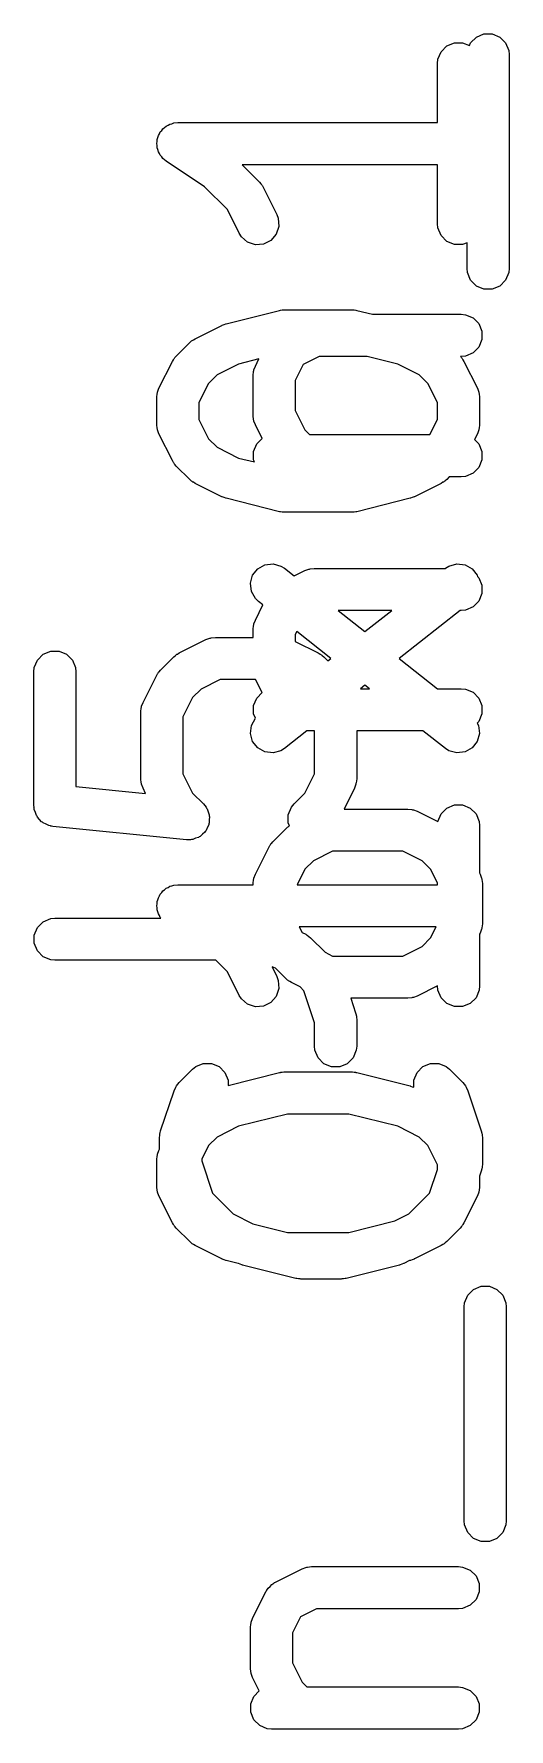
# Model space of a CAD drawing. Header units: millimetres. Extents: x 73 to 176, y -160 to -92.
# Drawn here: x 165.69 to 167.38, y -111.42 to -105.38 of the extents above; entities that cross this region are included whole.
import ezdxf

# ---------------------------------------------------------------- set-up
doc = ezdxf.new("R2010")
doc.units = ezdxf.units.MM
doc.layers.add('F.Fab', color=9, linetype='CONTINUOUS', true_color=0xafafaf)

msp = doc.modelspace()

# ---------------------------------------------------------------- linework, layer by layer
at = {"layer": 'F.Fab', "linetype": 'CONTINUOUS'}
for p, q in [((167.245475, -105.411189), (167.266167, -105.390497)), ((167.266167, -105.390497), (167.293203, -105.379298)), ((167.293203, -105.379298), (167.322467, -105.379298)), ((167.322467, -105.379298), (167.349503, -105.390497)), ((167.349503, -105.390497), (167.370195, -105.411189)), ((167.129038, -105.469653), (167.140237, -105.442617)), ((167.140237, -105.442617), (167.160929, -105.421925)), ((167.160929, -105.421925), (167.187965, -105.410726)), ((167.187965, -105.410726), (167.217229, -105.410726)), ((167.217229, -105.410726), (167.241501, -105.42078)), ((167.241501, -105.42078), (167.245475, -105.411189)), ((167.370195, -105.411189), (167.381394, -105.438225)), ((167.381394, -105.438225), (167.382835, -105.452857)), ((167.382835, -105.452857), (167.382835, -106.214762)), ((167.127597, -105.484285), (167.129038, -105.469653)), ((167.127597, -105.694999), (167.127597, -105.484285)), ((166.155678, -105.712889), (166.160929, -105.707639)), ((166.160929, -105.707639), (166.167718, -105.704826)), ((166.167718, -105.704826), (166.173824, -105.700738)), ((166.173824, -105.700738), (166.181104, -105.699281)), ((166.181104, -105.699281), (166.187965, -105.69644)), ((166.187965, -105.69644), (166.202441, -105.695014)), ((166.202441, -105.695014), (166.202518, -105.694999)), ((166.202518, -105.694999), (166.202544, -105.695004)), ((166.202544, -105.695004), (166.202597, -105.694999)), ((166.202597, -105.694999), (167.127597, -105.694999)), ((166.127597, -105.770078), (166.129038, -105.762793)), ((166.129038, -105.777282), (166.127597, -105.770078)), ((166.129038, -105.755367), (166.13185, -105.748578)), ((166.129038, -105.762793), (166.129038, -105.755367)), ((166.13185, -105.748578), (166.133276, -105.74137)), ((166.133276, -105.74137), (166.137395, -105.735191)), ((166.137395, -105.735191), (166.140237, -105.728331)), ((166.140237, -105.728331), (166.145432, -105.723135)), ((166.145432, -105.723135), (166.149509, -105.717021)), ((166.149509, -105.717021), (166.155678, -105.712889)), ((166.129038, -105.784631), (166.129038, -105.777282)), ((166.131879, -105.791491), (166.129038, -105.784631)), ((166.133336, -105.798772), (166.131879, -105.791491)), ((166.137424, -105.804877), (166.133336, -105.798772)), ((166.140237, -105.811667), (166.137424, -105.804877)), ((166.145487, -105.816917), (166.140237, -105.811667)), ((166.149619, -105.823087), (166.145487, -105.816917)), ((166.160877, -105.832307), (166.149619, -105.823087)), ((166.160929, -105.832359), (166.160877, -105.832307)), ((166.160951, -105.832368), (166.160929, -105.832359)), ((166.160994, -105.832403), (166.160951, -105.832368)), ((166.297672, -105.923521), (166.160994, -105.832403)), ((167.127597, -105.844999), (166.431282, -105.844999)), ((166.431282, -105.844999), (166.493725, -105.907442)), ((167.127597, -106.055713), (167.127597, -105.844999)), ((166.379053, -106.004902), (166.297672, -105.923521)), ((166.493725, -105.907442), (166.498445, -105.913192)), ((166.498445, -105.913192), (166.499942, -105.914491)), ((166.499942, -105.914491), (166.501361, -105.916745)), ((166.501361, -105.916745), (166.503053, -105.918807)), ((166.503053, -105.918807), (166.503811, -105.920639)), ((166.503811, -105.920639), (166.507774, -105.926934)), ((166.507774, -105.926934), (166.555393, -106.022172)), ((166.421229, -106.089254), (166.379053, -106.004902)), ((166.562722, -106.065093), (166.553468, -106.092855)), ((166.555393, -106.022172), (166.560648, -106.035903)), ((166.560648, -106.035903), (166.562722, -106.065093)), ((167.129038, -106.070345), (167.127597, -106.055713)), ((167.140237, -106.097381), (167.129038, -106.070345)), ((166.429061, -106.101697), (166.421229, -106.089254)), ((166.451169, -106.12087), (166.429061, -106.101697)), ((166.47893, -106.130124), (166.451169, -106.12087)), ((166.50812, -106.12805), (166.47893, -106.130124)), ((166.534295, -106.114962), (166.50812, -106.12805)), ((166.553468, -106.092855), (166.534295, -106.114962)), ((167.160929, -106.118073), (167.140237, -106.097381)), ((167.187965, -106.129272), (167.160929, -106.118073)), ((167.217229, -106.129272), (167.187965, -106.129272)), ((167.232835, -106.122807), (167.217229, -106.129272)), ((167.232835, -106.214762), (167.232835, -106.122807)), ((167.234276, -106.229394), (167.232835, -106.214762)), ((167.245475, -106.25643), (167.234276, -106.229394)), ((167.381394, -106.229394), (167.370195, -106.25643)), ((167.382835, -106.214762), (167.381394, -106.229394)), ((167.266167, -106.277122), (167.245475, -106.25643)), ((167.293203, -106.288321), (167.266167, -106.277122)), ((167.322467, -106.288321), (167.293203, -106.288321)), ((167.349503, -106.277122), (167.322467, -106.288321)), ((167.370195, -106.25643), (167.349503, -106.277122)), ((166.374883, -106.411524), (166.565359, -106.363905)), ((166.565359, -106.363905), (166.567895, -106.363529)), ((166.567895, -106.363529), (166.568917, -106.363107)), ((166.568917, -106.363107), (166.574429, -106.362564)), ((166.574429, -106.362564), (166.579903, -106.361755)), ((166.579903, -106.361755), (166.580995, -106.361917)), ((166.580995, -106.361917), (166.583549, -106.361666)), ((166.583549, -106.361666), (166.821644, -106.361666)), ((166.821644, -106.361666), (166.824197, -106.361917)), ((166.824197, -106.361917), (166.82529, -106.361755)), ((166.82529, -106.361755), (166.830763, -106.362564)), ((166.830763, -106.362564), (166.836276, -106.363107)), ((166.836276, -106.363107), (166.837297, -106.363529)), ((166.837297, -106.363529), (166.839834, -106.363905)), ((166.839834, -106.363905), (166.895642, -106.377857)), ((166.264294, -106.464822), (166.359532, -106.417203)), ((166.359532, -106.417203), (166.360601, -106.416793)), ((166.360601, -106.416793), (166.361037, -106.416471)), ((166.361037, -106.416471), (166.367173, -106.414278)), ((166.367173, -106.414278), (166.373263, -106.411948)), ((166.373263, -106.411948), (166.373803, -106.411909)), ((166.373803, -106.411909), (166.374883, -106.411524)), ((166.895642, -106.377857), (167.212597, -106.377857)), ((167.212597, -106.377857), (167.227229, -106.379298)), ((167.227229, -106.379298), (167.254265, -106.390497)), ((167.254265, -106.390497), (167.274957, -106.411189)), ((167.274957, -106.411189), (167.286156, -106.438225)), ((166.197183, -106.52649), (166.244802, -106.478871)), ((166.244802, -106.478871), (166.250551, -106.474152)), ((166.250551, -106.474152), (166.251851, -106.472654)), ((166.251851, -106.472654), (166.25411, -106.471232)), ((166.25411, -106.471232), (166.256167, -106.469544)), ((166.256167, -106.469544), (166.257994, -106.468786)), ((166.257994, -106.468786), (166.264294, -106.464822)), ((167.274957, -106.494525), (167.254265, -106.515217)), ((167.286156, -106.467489), (167.274957, -106.494525)), ((167.286156, -106.438225), (167.286156, -106.467489)), ((166.135515, -106.64122), (166.183134, -106.545982)), ((166.183134, -106.545982), (166.187098, -106.539682)), ((166.187098, -106.539682), (166.187856, -106.537855)), ((166.187856, -106.537855), (166.189544, -106.535798)), ((166.189544, -106.535798), (166.190966, -106.533539)), ((166.190966, -106.533539), (166.192464, -106.532239)), ((166.192464, -106.532239), (166.197183, -106.52649)), ((166.419249, -106.555049), (166.342262, -106.593543)), ((166.491432, -106.537003), (166.419249, -106.555049)), ((166.478848, -106.562173), (166.491432, -106.537003)), ((166.706492, -106.527857), (166.64945, -106.556377)), ((166.877175, -106.527857), (166.706492, -106.527857)), ((166.985944, -106.555049), (166.877175, -106.527857)), ((167.062931, -106.593543), (166.985944, -106.555049)), ((167.212597, -106.527857), (167.209133, -106.527857)), ((167.209133, -106.527857), (167.212728, -106.532238)), ((167.227229, -106.526416), (167.212597, -106.527857)), ((167.212728, -106.532238), (167.214228, -106.533539)), ((167.214228, -106.533539), (167.21565, -106.535798)), ((167.21565, -106.535798), (167.217338, -106.537855)), ((167.217338, -106.537855), (167.218095, -106.539682)), ((167.218095, -106.539682), (167.22206, -106.545982)), ((167.22206, -106.545982), (167.269679, -106.64122)), ((167.254265, -106.515217), (167.227229, -106.526416)), ((166.342262, -106.593543), (166.311855, -106.62395)), ((166.47093, -106.595714), (166.472371, -106.581082)), ((166.47093, -106.738571), (166.47093, -106.595714)), ((166.472371, -106.581082), (166.473402, -106.578592)), ((166.473402, -106.578592), (166.473593, -106.575905)), ((166.473593, -106.575905), (166.478848, -106.562173)), ((166.64945, -106.556377), (166.62093, -106.613419)), ((166.62093, -106.613419), (166.62093, -106.720866)), ((167.093339, -106.62395), (167.062931, -106.593543)), ((166.127597, -106.674761), (166.129038, -106.660129)), ((166.127597, -106.769999), (166.127597, -106.674761)), ((166.129038, -106.660129), (166.130069, -106.657639)), ((166.130069, -106.657639), (166.13026, -106.654952)), ((166.13026, -106.654952), (166.135515, -106.64122)), ((166.311855, -106.62395), (166.277597, -106.692466)), ((167.127597, -106.692466), (167.093339, -106.62395)), ((167.269679, -106.64122), (167.274934, -106.654951)), ((167.274934, -106.654951), (167.275125, -106.65764)), ((167.275125, -106.65764), (167.276156, -106.660129)), ((167.276156, -106.660129), (167.277597, -106.674761)), ((167.277597, -106.674761), (167.277597, -106.769999)), ((166.277597, -106.692466), (166.277597, -106.752294)), ((166.62093, -106.720866), (166.655188, -106.789382)), ((167.127597, -106.752294), (167.127597, -106.692466)), ((166.129038, -106.784631), (166.127597, -106.769999)), ((166.130069, -106.78712), (166.129038, -106.784631)), ((166.13026, -106.789808), (166.130069, -106.78712)), ((166.135515, -106.80354), (166.13026, -106.789808)), ((166.277597, -106.752294), (166.311855, -106.82081)), ((166.472371, -106.753203), (166.47093, -106.738571)), ((166.473402, -106.755692), (166.472371, -106.753203)), ((166.473593, -106.75838), (166.473402, -106.755692)), ((166.478848, -106.772112), (166.473593, -106.75838)), ((166.502971, -106.820358), (166.478848, -106.772112)), ((166.655188, -106.789382), (166.672234, -106.806428)), ((167.10053, -106.806428), (167.127597, -106.752294)), ((167.274934, -106.789809), (167.269679, -106.80354)), ((167.275125, -106.787119), (167.274934, -106.789809)), ((167.276156, -106.784631), (167.275125, -106.787119)), ((167.277597, -106.769999), (167.276156, -106.784631)), ((166.183134, -106.898778), (166.135515, -106.80354)), ((166.311855, -106.82081), (166.342262, -106.851217)), ((166.342262, -106.851217), (166.419249, -106.88971)), ((166.472371, -106.866796), (166.48357, -106.83976)), ((166.48357, -106.83976), (166.502971, -106.820358)), ((166.672234, -106.806428), (167.10053, -106.806428)), ((167.269679, -106.80354), (167.259365, -106.824168)), ((167.259365, -106.824168), (167.274957, -106.83976)), ((167.274957, -106.83976), (167.286156, -106.866796)), ((166.187098, -106.905077), (166.183134, -106.898778)), ((166.187856, -106.906905), (166.187098, -106.905077)), ((166.189544, -106.908961), (166.187856, -106.906905)), ((166.190966, -106.911221), (166.189544, -106.908961)), ((166.192464, -106.91252), (166.190966, -106.911221)), ((166.197183, -106.91827), (166.192464, -106.91252)), ((166.419249, -106.88971), (166.475573, -106.903791)), ((166.472371, -106.89606), (166.472371, -106.866796)), ((166.475573, -106.903791), (166.472371, -106.89606)), ((167.286156, -106.89606), (167.274957, -106.923096)), ((167.286156, -106.866796), (167.286156, -106.89606)), ((166.244802, -106.965889), (166.197183, -106.91827)), ((166.250551, -106.970607), (166.244802, -106.965889)), ((166.251851, -106.972106), (166.250551, -106.970607)), ((166.25411, -106.973527), (166.251851, -106.972106)), ((166.256167, -106.975216), (166.25411, -106.973527)), ((166.257994, -106.975973), (166.256167, -106.975216)), ((166.264294, -106.979938), (166.257994, -106.975973)), ((167.147195, -106.975974), (167.140899, -106.979938)), ((167.149025, -106.975217), (167.147195, -106.975974)), ((167.151083, -106.973527), (167.149025, -106.975217)), ((167.153342, -106.972106), (167.151083, -106.973527)), ((167.154641, -106.970607), (167.153342, -106.972106)), ((167.16039, -106.96589), (167.154641, -106.970607)), ((167.169852, -106.956428), (167.16039, -106.96589)), ((167.212597, -106.956428), (167.169852, -106.956428)), ((167.227229, -106.954987), (167.212597, -106.956428)), ((167.254265, -106.943788), (167.227229, -106.954987)), ((167.274957, -106.923096), (167.254265, -106.943788)), ((166.359532, -107.027557), (166.264294, -106.979938)), ((166.360601, -107.027966), (166.359532, -107.027557)), ((166.361037, -107.028289), (166.360601, -107.027966)), ((166.367173, -107.030481), (166.361037, -107.028289)), ((166.373263, -107.032812), (166.367173, -107.030481)), ((166.373803, -107.03285), (166.373263, -107.032812)), ((166.374883, -107.033236), (166.373803, -107.03285)), ((166.565359, -107.080855), (166.374883, -107.033236)), ((167.03031, -107.033236), (166.839834, -107.080855)), ((167.031389, -107.03285), (167.03031, -107.033236)), ((167.031929, -107.032812), (167.031389, -107.03285)), ((167.03801, -107.030484), (167.031929, -107.032812)), ((167.044156, -107.028289), (167.03801, -107.030484)), ((167.044591, -107.027966), (167.044156, -107.028289)), ((167.045661, -107.027557), (167.044591, -107.027966)), ((167.140899, -106.979938), (167.045661, -107.027557)), ((166.567895, -107.08123), (166.565359, -107.080855)), ((166.568917, -107.081653), (166.567895, -107.08123)), ((166.574429, -107.082195), (166.568917, -107.081653)), ((166.579903, -107.083005), (166.574429, -107.082195)), ((166.580995, -107.082842), (166.579903, -107.083005)), ((166.583549, -107.083094), (166.580995, -107.082842)), ((166.821644, -107.083094), (166.583549, -107.083094)), ((166.824197, -107.082842), (166.821644, -107.083094)), ((166.82529, -107.083005), (166.824197, -107.082842)), ((166.830763, -107.082195), (166.82529, -107.083005)), ((166.836276, -107.081653), (166.830763, -107.082195)), ((166.837297, -107.08123), (166.836276, -107.081653)), ((166.839834, -107.080855), (166.837297, -107.08123)), ((166.487129, -107.284476), (166.512639, -107.270136)), ((166.512639, -107.270136), (166.541693, -107.26665)), ((166.541693, -107.26665), (166.569871, -107.274547)), ((166.569871, -107.274547), (166.582267, -107.282454)), ((167.15626, -107.282454), (167.168656, -107.274547)), ((167.168656, -107.274547), (167.196834, -107.26665)), ((167.196834, -107.26665), (167.225888, -107.270136)), ((167.225888, -107.270136), (167.251398, -107.284476)), ((166.461152, -107.335665), (166.469049, -107.307487)), ((166.464638, -107.364719), (166.461152, -107.335665)), ((166.469049, -107.307487), (166.487129, -107.284476)), ((166.582267, -107.282454), (166.616934, -107.309692)), ((166.616934, -107.309692), (166.655246, -107.290537)), ((166.655246, -107.290537), (166.668977, -107.285282)), ((166.668977, -107.285282), (166.671666, -107.28509)), ((166.671666, -107.28509), (166.674155, -107.28406)), ((166.674155, -107.28406), (166.688787, -107.282619)), ((166.688787, -107.282619), (167.15605, -107.282619)), ((167.15605, -107.282619), (167.15626, -107.282454)), ((167.251398, -107.284476), (167.269478, -107.307487)), ((167.269478, -107.307487), (167.27064, -107.311634)), ((167.27064, -107.311634), (167.274957, -107.315951)), ((167.274957, -107.315951), (167.286156, -107.342987)), ((166.478978, -107.390229), (166.464638, -107.364719)), ((166.489593, -107.400402), (166.478978, -107.390229)), ((166.505762, -107.413106), (166.489593, -107.400402)), ((167.274957, -107.399287), (167.254265, -107.419979)), ((167.286156, -107.372251), (167.274957, -107.399287)), ((167.286156, -107.342987), (167.286156, -107.372251)), ((166.478848, -107.466935), (166.505762, -107.413106)), ((166.773387, -107.432619), (166.869263, -107.50795)), ((166.96514, -107.432619), (166.773387, -107.432619)), ((166.869263, -107.50795), (166.96514, -107.432619)), ((167.20793, -107.432619), (166.990658, -107.603332)), ((167.212597, -107.432619), (167.20793, -107.432619)), ((167.227229, -107.431178), (167.212597, -107.432619)), ((167.254265, -107.419979), (167.227229, -107.431178)), ((166.47093, -107.500476), (166.472371, -107.485844)), ((166.47093, -107.528333), (166.47093, -107.500476)), ((166.472371, -107.485844), (166.473402, -107.483354)), ((166.473402, -107.483354), (166.473593, -107.480667)), ((166.473593, -107.480667), (166.478848, -107.466935)), ((166.626165, -107.507709), (166.62093, -107.518181)), ((166.62093, -107.518181), (166.62093, -107.542774)), ((166.747868, -107.603332), (166.626165, -107.507709)), ((165.723151, -107.588592), (165.750187, -107.577393)), ((165.750187, -107.577393), (165.779451, -107.577393)), ((165.779451, -107.577393), (165.806487, -107.588592)), ((166.207468, -107.58387), (166.302706, -107.536251)), ((166.302706, -107.536251), (166.316437, -107.530996)), ((166.316437, -107.530996), (166.319126, -107.530804)), ((166.319126, -107.530804), (166.321615, -107.529774)), ((166.321615, -107.529774), (166.336247, -107.528333)), ((166.336247, -107.528333), (166.47093, -107.528333)), ((166.62093, -107.542774), (166.703121, -107.58387)), ((165.689819, -107.650952), (165.69126, -107.63632)), ((165.69126, -107.63632), (165.702459, -107.609284)), ((165.702459, -107.609284), (165.723151, -107.588592)), ((165.806487, -107.588592), (165.827179, -107.609284)), ((165.827179, -107.609284), (165.838378, -107.63632)), ((165.838378, -107.63632), (165.839819, -107.650952)), ((166.140357, -107.645538), (166.187976, -107.597919)), ((166.187976, -107.597919), (166.193725, -107.5932)), ((166.193725, -107.5932), (166.195025, -107.591702)), ((166.195025, -107.591702), (166.197284, -107.59028)), ((166.197284, -107.59028), (166.199341, -107.588592)), ((166.199341, -107.588592), (166.201168, -107.587834)), ((166.201168, -107.587834), (166.207468, -107.58387)), ((166.703121, -107.58387), (166.709417, -107.587833)), ((166.709417, -107.587833), (166.711247, -107.588591)), ((166.711247, -107.588591), (166.713305, -107.59028)), ((166.713305, -107.59028), (166.715564, -107.591702)), ((166.715564, -107.591702), (166.716863, -107.5932)), ((166.716863, -107.5932), (166.722612, -107.597918)), ((166.722612, -107.597918), (166.736756, -107.612062)), ((166.736756, -107.612062), (166.747868, -107.603332)), ((166.990658, -107.603332), (167.127932, -107.71119)), ((165.689819, -108.127142), (165.689819, -107.650952)), ((165.839819, -107.650952), (165.839819, -108.059267)), ((166.078689, -107.760268), (166.126308, -107.66503)), ((166.126308, -107.66503), (166.130272, -107.65873)), ((166.130272, -107.65873), (166.13103, -107.656903)), ((166.13103, -107.656903), (166.132718, -107.654846)), ((166.132718, -107.654846), (166.13414, -107.652587)), ((166.13414, -107.652587), (166.135638, -107.651287)), ((166.135638, -107.651287), (166.140357, -107.645538)), ((166.353952, -107.678333), (166.285436, -107.712591)), ((166.479577, -107.678333), (166.353952, -107.678333)), ((166.502971, -107.72512), (166.479577, -107.678333)), ((166.869263, -107.698714), (166.853384, -107.71119)), ((166.885142, -107.71119), (166.869263, -107.698714)), ((166.073434, -107.774), (166.078689, -107.760268)), ((166.255029, -107.742998), (166.220771, -107.811514)), ((166.285436, -107.712591), (166.255029, -107.742998)), ((166.472371, -107.771558), (166.48357, -107.744522)), ((166.48357, -107.744522), (166.502971, -107.72512)), ((166.853384, -107.71119), (166.885142, -107.71119)), ((167.127932, -107.71119), (167.212597, -107.71119)), ((167.212597, -107.71119), (167.227229, -107.712631)), ((167.227229, -107.712631), (167.254265, -107.72383)), ((167.254265, -107.72383), (167.274957, -107.744522)), ((167.274957, -107.744522), (167.286156, -107.771558)), ((166.070771, -107.793809), (166.072212, -107.779177)), ((166.070771, -108.031904), (166.070771, -107.793809)), ((166.072212, -107.779177), (166.073243, -107.776687)), ((166.073243, -107.776687), (166.073434, -107.774)), ((166.220771, -107.811514), (166.220771, -108.014199)), ((166.464638, -107.841946), (166.478897, -107.816578)), ((166.472371, -107.800822), (166.472371, -107.771558)), ((166.478897, -107.816578), (166.472371, -107.800822)), ((167.286156, -107.800822), (167.274957, -107.827858)), ((167.286156, -107.771558), (167.286156, -107.800822)), ((166.461152, -107.871), (166.464638, -107.841946)), ((166.469049, -107.899178), (166.461152, -107.871)), ((166.662475, -107.86119), (166.582267, -107.924211)), ((166.689819, -107.86119), (166.662475, -107.86119)), ((166.689819, -108.014199), (166.689819, -107.86119)), ((167.076051, -107.86119), (166.839819, -107.86119)), ((166.839819, -107.86119), (166.839819, -108.031904)), ((167.15626, -107.924211), (167.076051, -107.86119)), ((167.274957, -107.827858), (167.269203, -107.833611)), ((167.269203, -107.833611), (167.273889, -107.841946)), ((167.277375, -107.871), (167.269478, -107.899178)), ((167.273889, -107.841946), (167.277375, -107.871)), ((166.487129, -107.922189), (166.469049, -107.899178)), ((166.512639, -107.936529), (166.487129, -107.922189)), ((166.541693, -107.940015), (166.512639, -107.936529)), ((166.569871, -107.932118), (166.541693, -107.940015)), ((166.582267, -107.924211), (166.569871, -107.932118)), ((167.168656, -107.932118), (167.15626, -107.924211)), ((167.196834, -107.940015), (167.168656, -107.932118)), ((167.225888, -107.936529), (167.196834, -107.940015)), ((167.251398, -107.922189), (167.225888, -107.936529)), ((167.269478, -107.899178), (167.251398, -107.922189)), ((165.839819, -108.059267), (166.088009, -108.084086)), ((166.072212, -108.046536), (166.070771, -108.031904)), ((166.073243, -108.049025), (166.072212, -108.046536)), ((166.073434, -108.051713), (166.073243, -108.049025)), ((166.078689, -108.065445), (166.073434, -108.051713)), ((166.220771, -108.014199), (166.255029, -108.082715)), ((166.655561, -108.082714), (166.689819, -108.014199)), ((166.837156, -108.051714), (166.831901, -108.065445)), ((166.837347, -108.049024), (166.837156, -108.051714)), ((166.838378, -108.046536), (166.837347, -108.049024)), ((166.839819, -108.031904), (166.838378, -108.046536)), ((166.088009, -108.084086), (166.078689, -108.065445)), ((166.255029, -108.082715), (166.294042, -108.121728)), ((166.294042, -108.121728), (166.303369, -108.133093)), ((166.60722, -108.133093), (166.616548, -108.121727)), ((166.616548, -108.121727), (166.655561, -108.082714)), ((166.831901, -108.065445), (166.794742, -108.139762)), ((165.690351, -108.132553), (165.689819, -108.127142)), ((165.690169, -108.134382), (165.690351, -108.132553)), ((165.690707, -108.136168), (165.690169, -108.134382)), ((165.69126, -108.141774), (165.690707, -108.136168)), ((165.695454, -108.1519), (165.69126, -108.141774)), ((165.698622, -108.162398), (165.695454, -108.1519)), ((165.701013, -108.165321), (165.698622, -108.162398)), ((165.702459, -108.16881), (165.701013, -108.165321)), ((165.710212, -108.176563), (165.702459, -108.16881)), ((165.717153, -108.185046), (165.710212, -108.176563)), ((165.720479, -108.18683), (165.717153, -108.185046)), ((166.303369, -108.133093), (166.304814, -108.136581)), ((166.304814, -108.136581), (166.307206, -108.139505)), ((166.307206, -108.139505), (166.310373, -108.150002)), ((166.310373, -108.150002), (166.314568, -108.160129)), ((166.314568, -108.160129), (166.314568, -108.163905)), ((166.314568, -108.163905), (166.315659, -108.167521)), ((166.315659, -108.167521), (166.314568, -108.17843)), ((166.314568, -108.17843), (166.314568, -108.189392)), ((166.596021, -108.160129), (166.60722, -108.133093)), ((166.596021, -108.189392), (166.596021, -108.160129)), ((166.794742, -108.139762), (167.02212, -108.139762)), ((167.02212, -108.139762), (167.036752, -108.141203)), ((167.036752, -108.141203), (167.039241, -108.142234)), ((167.039241, -108.142234), (167.041929, -108.142425)), ((167.041929, -108.142425), (167.055661, -108.14768)), ((167.055661, -108.14768), (167.128997, -108.184348)), ((167.128997, -108.184348), (167.129038, -108.183939)), ((167.129038, -108.183939), (167.140237, -108.156903)), ((167.140237, -108.156903), (167.160929, -108.136211)), ((167.160929, -108.136211), (167.187965, -108.125012)), ((167.187965, -108.125012), (167.217229, -108.125012)), ((167.217229, -108.125012), (167.244265, -108.136211)), ((167.244265, -108.136211), (167.264957, -108.156903)), ((167.264957, -108.156903), (167.276156, -108.183939)), ((167.276156, -108.183939), (167.277597, -108.198571)), ((165.723151, -108.189502), (165.720479, -108.18683)), ((165.73328, -108.193697), (165.723151, -108.189502)), ((165.74294, -108.19888), (165.73328, -108.193697)), ((165.748464, -108.199987), (165.74294, -108.19888)), ((165.750187, -108.200701), (165.748464, -108.199987)), ((165.752024, -108.200701), (165.750187, -108.200701)), ((165.757356, -108.20177), (165.752024, -108.200701)), ((166.233546, -108.249389), (165.757356, -108.20177)), ((166.265764, -108.244126), (166.25564, -108.24832)), ((166.276265, -108.240958), (166.265764, -108.244126)), ((166.279189, -108.238565), (166.276265, -108.240958)), ((166.282676, -108.237121), (166.279189, -108.238565)), ((166.290424, -108.229372), (166.282676, -108.237121)), ((166.298913, -108.222427), (166.290424, -108.229372)), ((166.300698, -108.219098), (166.298913, -108.222427)), ((166.303369, -108.216428), (166.300698, -108.219098)), ((166.307562, -108.206303), (166.303369, -108.216428)), ((166.312747, -108.19664), (166.307562, -108.206303)), ((166.313122, -108.19288), (166.312747, -108.19664)), ((166.314568, -108.189392), (166.313122, -108.19288)), ((166.540516, -108.256967), (166.588135, -108.209348)), ((166.588135, -108.209348), (166.593884, -108.204629)), ((166.593884, -108.204629), (166.595184, -108.203131)), ((166.595184, -108.203131), (166.597443, -108.201709)), ((166.600287, -108.199694), (166.596021, -108.189392)), ((166.597443, -108.201709), (166.5995, -108.200021)), ((166.5995, -108.200021), (166.600287, -108.199694)), ((167.277597, -108.198571), (167.277597, -108.367533)), ((166.248249, -108.249411), (166.233546, -108.249389)), ((166.251865, -108.24832), (166.248249, -108.249411)), ((166.25564, -108.24832), (166.251865, -108.24832)), ((166.478848, -108.371697), (166.526467, -108.276459)), ((166.526467, -108.276459), (166.530431, -108.270159)), ((166.530431, -108.270159), (166.531189, -108.268332)), ((166.531189, -108.268332), (166.532877, -108.266275)), ((166.532877, -108.266275), (166.534299, -108.264016)), ((166.534299, -108.264016), (166.535797, -108.262716)), ((166.535797, -108.262716), (166.540516, -108.256967)), ((166.754111, -108.289762), (166.685595, -108.32402)), ((167.004415, -108.289762), (166.754111, -108.289762)), ((167.072931, -108.32402), (167.004415, -108.289762)), ((166.655188, -108.354427), (166.627759, -108.409285)), ((166.685595, -108.32402), (166.655188, -108.354427)), ((167.103339, -108.354427), (167.072931, -108.32402)), ((167.127597, -108.402943), (167.103339, -108.354427)), ((166.155678, -108.427175), (166.160929, -108.421925)), ((166.160929, -108.421925), (166.167718, -108.419112)), ((166.167718, -108.419112), (166.173824, -108.415024)), ((166.173824, -108.415024), (166.181104, -108.413567)), ((166.181104, -108.413567), (166.187965, -108.410726)), ((166.187965, -108.410726), (166.202441, -108.4093)), ((166.202441, -108.4093), (166.202518, -108.409285)), ((166.202518, -108.409285), (166.202544, -108.40929)), ((166.202544, -108.40929), (166.202597, -108.409285)), ((166.202597, -108.409285), (166.47093, -108.409285)), ((166.47093, -108.405238), (166.472371, -108.390606)), ((166.47093, -108.409285), (166.47093, -108.405238)), ((166.472371, -108.390606), (166.473402, -108.388116)), ((166.473402, -108.388116), (166.473593, -108.385429)), ((166.473593, -108.385429), (166.478848, -108.371697)), ((166.627759, -108.409285), (167.127597, -108.409285)), ((167.127597, -108.409285), (167.127597, -108.402943)), ((167.277597, -108.367533), (167.279679, -108.371697)), ((167.279679, -108.371697), (167.284934, -108.385428)), ((167.284934, -108.385428), (167.285125, -108.388117)), ((167.285125, -108.388117), (167.286156, -108.390606)), ((167.286156, -108.390606), (167.287597, -108.405238)), ((167.287597, -108.405238), (167.287597, -108.548095)), ((166.127597, -108.484364), (166.129038, -108.477079)), ((166.129038, -108.491568), (166.127597, -108.484364)), ((166.129038, -108.469653), (166.13185, -108.462864)), ((166.129038, -108.477079), (166.129038, -108.469653)), ((166.13185, -108.462864), (166.133276, -108.455656)), ((166.133276, -108.455656), (166.137395, -108.449477)), ((166.137395, -108.449477), (166.140237, -108.442617)), ((166.140237, -108.442617), (166.145432, -108.437421)), ((166.145432, -108.437421), (166.149509, -108.431307)), ((166.149509, -108.431307), (166.155678, -108.427175)), ((165.702459, -108.561665), (165.723151, -108.540973)), ((165.723151, -108.540973), (165.750187, -108.529774)), ((165.750187, -108.529774), (165.764819, -108.528333)), ((165.764819, -108.528333), (166.142617, -108.528333)), ((166.129038, -108.498917), (166.129038, -108.491568)), ((166.131879, -108.505777), (166.129038, -108.498917)), ((166.133336, -108.513058), (166.131879, -108.505777)), ((166.137424, -108.519163), (166.133336, -108.513058)), ((166.140237, -108.525953), (166.137424, -108.519163)), ((166.142617, -108.528333), (166.140237, -108.525953)), ((165.69126, -108.588701), (165.702459, -108.561665)), ((165.69126, -108.617965), (165.69126, -108.588701)), ((167.123149, -108.559285), (166.635378, -108.559285)), ((166.635378, -108.559285), (166.645627, -108.579784)), ((166.645627, -108.579784), (166.645678, -108.579801)), ((166.645678, -108.579801), (166.659103, -108.585795)), ((166.659103, -108.585795), (166.661137, -108.587559)), ((166.661137, -108.587559), (166.663628, -108.588591)), ((166.663628, -108.588591), (166.674994, -108.597919)), ((166.674994, -108.597919), (166.727182, -108.650106)), ((167.072931, -108.629312), (167.103339, -108.598905)), ((167.103339, -108.598905), (167.123149, -108.559285)), ((167.279679, -108.581636), (167.277597, -108.5858)), ((167.277597, -108.5858), (167.277597, -108.769999)), ((167.284934, -108.567905), (167.279679, -108.581636)), ((167.285125, -108.565215), (167.284934, -108.567905)), ((167.286156, -108.562727), (167.285125, -108.565215)), ((167.287597, -108.548095), (167.286156, -108.562727)), ((165.702459, -108.645001), (165.69126, -108.617965)), ((165.723151, -108.665693), (165.702459, -108.645001)), ((165.750187, -108.676892), (165.723151, -108.665693)), ((166.727182, -108.650106), (166.754111, -108.663571)), ((166.754111, -108.663571), (167.004415, -108.663571)), ((167.004415, -108.663571), (167.072931, -108.629312)), ((165.764819, -108.678333), (165.750187, -108.676892)), ((166.338198, -108.678333), (165.764819, -108.678333)), ((166.379053, -108.719188), (166.338198, -108.678333)), ((166.421229, -108.80354), (166.379053, -108.719188)), ((166.550257, -108.706107), (166.538209, -108.702091)), ((166.538209, -108.702091), (166.555393, -108.736458)), ((166.588135, -108.743985), (166.550257, -108.706107)), ((166.562722, -108.779379), (166.553468, -108.807141)), ((166.555393, -108.736458), (166.560648, -108.750189)), ((166.560648, -108.750189), (166.562722, -108.779379)), ((166.593884, -108.748703), (166.588135, -108.743985)), ((166.595184, -108.750202), (166.593884, -108.748703)), ((166.597443, -108.751623), (166.595184, -108.750202)), ((166.5995, -108.753312), (166.597443, -108.751623)), ((166.601327, -108.754069), (166.5995, -108.753312)), ((166.607627, -108.758034), (166.601327, -108.754069)), ((166.638328, -108.773384), (166.607627, -108.758034)), ((166.651648, -108.786704), (166.638328, -108.773384)), ((166.689819, -108.901217), (166.651648, -108.786704)), ((167.127597, -108.769685), (167.055661, -108.805653)), ((167.127597, -108.769999), (167.127597, -108.769685)), ((167.129038, -108.784631), (167.127597, -108.769999)), ((167.140237, -108.811667), (167.129038, -108.784631)), ((167.276156, -108.784631), (167.264957, -108.811667)), ((167.277597, -108.769999), (167.276156, -108.784631)), ((166.429061, -108.815983), (166.421229, -108.80354)), ((166.451169, -108.835156), (166.429061, -108.815983)), ((166.47893, -108.84441), (166.451169, -108.835156)), ((166.50812, -108.842336), (166.47893, -108.84441)), ((166.534295, -108.829248), (166.50812, -108.842336)), ((166.553468, -108.807141), (166.534295, -108.829248)), ((167.02212, -108.813571), (166.818717, -108.813571)), ((166.818717, -108.813571), (166.83597, -108.865329)), ((167.036752, -108.81213), (167.02212, -108.813571)), ((167.039241, -108.811098), (167.036752, -108.81213)), ((167.041929, -108.810908), (167.039241, -108.811098)), ((167.055661, -108.805653), (167.041929, -108.810908)), ((167.160929, -108.832359), (167.140237, -108.811667)), ((167.187965, -108.843558), (167.160929, -108.832359)), ((167.217229, -108.843558), (167.187965, -108.843558)), ((167.244265, -108.832359), (167.217229, -108.843558)), ((167.264957, -108.811667), (167.244265, -108.832359)), ((166.689819, -108.984285), (166.689819, -108.901217)), ((166.83597, -108.865329), (166.837619, -108.872584)), ((166.837619, -108.872584), (166.838378, -108.874415)), ((166.838378, -108.874415), (166.838639, -108.877068)), ((166.838639, -108.877068), (166.83923, -108.879666)), ((166.83923, -108.879666), (166.839089, -108.88164)), ((166.839089, -108.88164), (166.839819, -108.889047)), ((166.839819, -108.889047), (166.839819, -108.984285)), ((166.69126, -108.998917), (166.689819, -108.984285)), ((166.702459, -109.025953), (166.69126, -108.998917)), ((166.723151, -109.046645), (166.702459, -109.025953)), ((166.827179, -109.025953), (166.806487, -109.046645)), ((166.838378, -108.998917), (166.827179, -109.025953)), ((166.839819, -108.984285), (166.838378, -108.998917)), ((166.207183, -109.11411), (166.254802, -109.066491)), ((166.254802, -109.066491), (166.266167, -109.057164)), ((166.266167, -109.057164), (166.293203, -109.045965)), ((166.293203, -109.045965), (166.322466, -109.045965)), ((166.322466, -109.045965), (166.349502, -109.057164)), ((166.349502, -109.057164), (166.370195, -109.077857)), ((166.370195, -109.077857), (166.381394, -109.104893)), ((166.381394, -109.124182), (166.565359, -109.078191)), ((166.565359, -109.078191), (166.567895, -109.077815)), ((166.567895, -109.077815), (166.568917, -109.077393)), ((166.568917, -109.077393), (166.574429, -109.07685)), ((166.574429, -109.07685), (166.579903, -109.076041)), ((166.579903, -109.076041), (166.580995, -109.076203)), ((166.580995, -109.076203), (166.583549, -109.075952)), ((166.583549, -109.075952), (166.821644, -109.075952)), ((166.750187, -109.057844), (166.723151, -109.046645)), ((166.779451, -109.057844), (166.750187, -109.057844)), ((166.806487, -109.046645), (166.779451, -109.057844)), ((166.821644, -109.075952), (166.824197, -109.076203)), ((166.824197, -109.076203), (166.82529, -109.076041)), ((166.82529, -109.076041), (166.830763, -109.07685)), ((166.830763, -109.07685), (166.836276, -109.077393)), ((166.836276, -109.077393), (166.837297, -109.077815)), ((166.837297, -109.077815), (166.839834, -109.078191)), ((166.839834, -109.078191), (167.03031, -109.12581)), ((167.043799, -109.104893), (167.054997, -109.077857)), ((167.054997, -109.077857), (167.07569, -109.057164)), ((167.07569, -109.057164), (167.102726, -109.045965)), ((167.102726, -109.045965), (167.131989, -109.045965)), ((167.131989, -109.045965), (167.159025, -109.057163)), ((167.159025, -109.057163), (167.17039, -109.06649)), ((167.17039, -109.06649), (167.21801, -109.114109)), ((166.141446, -109.286283), (166.189065, -109.143426)), ((166.189065, -109.143426), (166.195059, -109.130001)), ((166.195059, -109.130001), (166.196824, -109.127965)), ((166.196824, -109.127965), (166.197856, -109.125475)), ((166.197856, -109.125475), (166.207183, -109.11411)), ((166.381394, -109.104893), (166.381394, -109.124182)), ((167.03031, -109.12581), (167.031389, -109.126195)), ((167.031389, -109.126195), (167.031929, -109.126234)), ((167.031929, -109.126234), (167.03801, -109.128561)), ((167.03801, -109.128561), (167.043799, -109.130629)), ((167.043799, -109.130629), (167.043799, -109.104893)), ((167.21801, -109.114109), (167.227338, -109.125475)), ((167.227338, -109.125475), (167.228368, -109.127963)), ((167.228368, -109.127963), (167.230135, -109.13)), ((167.230135, -109.13), (167.236129, -109.143426)), ((167.236129, -109.143426), (167.283748, -109.286282)), ((166.419249, -109.269335), (166.342262, -109.307829)), ((166.592783, -109.225952), (166.419249, -109.269335)), ((166.81241, -109.225952), (166.592783, -109.225952)), ((166.985944, -109.269335), (166.81241, -109.225952)), ((167.062931, -109.307829), (166.985944, -109.269335)), ((166.137597, -109.31), (166.138326, -109.302594)), ((166.137597, -109.351342), (166.137597, -109.31)), ((166.138186, -109.30062), (166.138776, -109.298022)), ((166.138326, -109.302594), (166.138186, -109.30062)), ((166.138776, -109.298022), (166.139038, -109.295368)), ((166.139038, -109.295368), (166.139796, -109.293536)), ((166.139796, -109.293536), (166.141446, -109.286283)), ((166.342262, -109.307829), (166.311855, -109.338236)), ((167.093339, -109.338236), (167.062931, -109.307829)), ((167.283748, -109.286282), (167.285397, -109.293537)), ((167.285397, -109.293537), (167.286156, -109.295368)), ((167.286156, -109.295368), (167.286417, -109.298021)), ((167.286417, -109.298021), (167.287008, -109.300619)), ((167.287008, -109.300619), (167.286867, -109.302593)), ((167.286867, -109.302593), (167.287597, -109.31)), ((167.287597, -109.31), (167.287597, -109.405238)), ((166.127597, -109.389047), (166.129038, -109.374415)), ((166.127597, -109.484285), (166.127597, -109.389047)), ((166.129038, -109.374415), (166.130069, -109.371925)), ((166.130069, -109.371925), (166.13026, -109.369238)), ((166.13026, -109.369238), (166.135515, -109.355506)), ((166.135515, -109.355506), (166.137597, -109.351342)), ((166.311855, -109.338236), (166.287597, -109.386752)), ((166.287597, -109.386752), (166.287597, -109.393067)), ((167.127597, -109.406752), (167.093339, -109.338236)), ((166.287597, -109.393067), (166.325768, -109.507581)), ((167.099426, -109.50758), (167.127597, -109.423067)), ((167.127597, -109.423067), (167.127597, -109.406752)), ((167.283748, -109.428956), (167.277597, -109.447408)), ((167.277597, -109.447408), (167.277597, -109.484285)), ((167.285397, -109.4217), (167.283748, -109.428956)), ((167.286156, -109.41987), (167.285397, -109.4217)), ((167.286417, -109.417216), (167.286156, -109.41987)), ((167.287008, -109.414619), (167.286417, -109.417216)), ((167.287597, -109.405238), (167.286867, -109.412644)), ((167.286867, -109.412644), (167.287008, -109.414619)), ((166.129038, -109.498917), (166.127597, -109.484285)), ((166.130069, -109.501406), (166.129038, -109.498917)), ((166.13026, -109.504094), (166.130069, -109.501406)), ((166.135515, -109.517826), (166.13026, -109.504094)), ((166.325768, -109.507581), (166.399881, -109.581694)), ((167.025312, -109.581693), (167.099426, -109.50758)), ((167.274934, -109.504095), (167.269679, -109.517826)), ((167.275125, -109.501405), (167.274934, -109.504095)), ((167.276156, -109.498917), (167.275125, -109.501405)), ((167.277597, -109.484285), (167.276156, -109.498917)), ((166.183134, -109.613064), (166.135515, -109.517826)), ((167.269679, -109.517826), (167.22206, -109.613064)), ((166.187098, -109.619363), (166.183134, -109.613064)), ((166.187856, -109.621191), (166.187098, -109.619363)), ((166.189544, -109.623247), (166.187856, -109.621191)), ((166.190966, -109.625507), (166.189544, -109.623247)), ((166.192464, -109.626806), (166.190966, -109.625507)), ((166.197183, -109.632556), (166.192464, -109.626806)), ((166.244802, -109.680175), (166.197183, -109.632556)), ((166.399881, -109.581694), (166.469723, -109.616614)), ((166.469723, -109.616614), (166.592783, -109.64738)), ((166.81241, -109.64738), (166.975469, -109.606614)), ((166.975469, -109.606614), (167.025312, -109.581693)), ((167.20801, -109.632557), (167.16039, -109.680176)), ((167.212728, -109.626807), (167.20801, -109.632557)), ((167.214228, -109.625507), (167.212728, -109.626807)), ((167.21565, -109.623247), (167.214228, -109.625507)), ((167.217338, -109.621191), (167.21565, -109.623247)), ((167.218095, -109.619363), (167.217338, -109.621191)), ((167.22206, -109.613064), (167.218095, -109.619363)), ((166.250551, -109.684893), (166.244802, -109.680175)), ((166.251851, -109.686392), (166.250551, -109.684893)), ((166.25411, -109.687813), (166.251851, -109.686392)), ((166.256167, -109.689502), (166.25411, -109.687813)), ((166.257994, -109.690259), (166.256167, -109.689502)), ((166.264294, -109.694224), (166.257994, -109.690259)), ((166.359532, -109.741843), (166.264294, -109.694224)), ((166.592783, -109.64738), (166.81241, -109.64738)), ((167.140899, -109.694224), (167.045661, -109.741843)), ((167.147195, -109.69026), (167.140899, -109.694224)), ((167.149025, -109.689503), (167.147195, -109.69026)), ((167.151083, -109.687813), (167.149025, -109.689503)), ((167.153342, -109.686392), (167.151083, -109.687813)), ((167.154641, -109.684893), (167.153342, -109.686392)), ((167.16039, -109.680176), (167.154641, -109.684893)), ((166.360601, -109.742252), (166.359532, -109.741843)), ((166.361037, -109.742575), (166.360601, -109.742252)), ((166.367173, -109.744767), (166.361037, -109.742575)), ((166.373263, -109.747098), (166.367173, -109.744767)), ((166.373803, -109.747136), (166.373263, -109.747098)), ((166.374883, -109.747522), (166.373803, -109.747136)), ((166.417565, -109.758192), (166.374883, -109.747522)), ((167.027822, -109.748144), (167.008042, -109.758034)), ((167.03031, -109.747522), (167.027822, -109.748144)), ((167.031389, -109.747136), (167.03031, -109.747522)), ((167.031929, -109.747098), (167.031389, -109.747136)), ((167.03801, -109.74477), (167.031929, -109.747098)), ((167.044156, -109.742575), (167.03801, -109.74477)), ((167.044591, -109.742252), (167.044156, -109.742575)), ((167.045661, -109.741843), (167.044591, -109.742252)), ((166.41822, -109.758443), (166.417565, -109.758192)), ((166.418656, -109.758766), (166.41822, -109.758443)), ((166.424792, -109.760958), (166.418656, -109.758766)), ((166.430882, -109.763289), (166.424792, -109.760958)), ((166.431422, -109.763327), (166.430882, -109.763289)), ((166.432502, -109.763713), (166.431422, -109.763327)), ((166.622978, -109.811332), (166.432502, -109.763713)), ((166.625514, -109.811707), (166.622978, -109.811332)), ((166.626536, -109.81213), (166.625514, -109.811707)), ((166.632048, -109.812672), (166.626536, -109.81213)), ((166.637522, -109.813482), (166.632048, -109.812672)), ((166.638614, -109.813319), (166.637522, -109.813482)), ((166.641168, -109.813571), (166.638614, -109.813319)), ((166.784025, -109.813571), (166.641168, -109.813571)), ((166.786578, -109.813319), (166.784025, -109.813571)), ((166.787671, -109.813482), (166.786578, -109.813319)), ((166.793144, -109.812672), (166.787671, -109.813482)), ((166.798657, -109.81213), (166.793144, -109.812672)), ((166.799678, -109.811707), (166.798657, -109.81213)), ((166.802215, -109.811332), (166.799678, -109.811707)), ((166.992691, -109.763713), (166.802215, -109.811332)), ((166.99377, -109.763327), (166.992691, -109.763713)), ((166.99431, -109.763289), (166.99377, -109.763327)), ((167.000391, -109.760961), (166.99431, -109.763289)), ((167.006537, -109.758766), (167.000391, -109.760961)), ((167.006972, -109.758443), (167.006537, -109.758766)), ((167.008042, -109.758034), (167.006972, -109.758443)), ((167.224276, -109.898225), (167.235475, -109.871189)), ((167.235475, -109.871189), (167.256167, -109.850497)), ((167.256167, -109.850497), (167.283203, -109.839298)), ((167.283203, -109.839298), (167.312467, -109.839298)), ((167.312467, -109.839298), (167.339503, -109.850497)), ((167.339503, -109.850497), (167.360195, -109.871189)), ((167.360195, -109.871189), (167.371394, -109.898225)), ((167.222835, -109.912857), (167.224276, -109.898225)), ((167.222835, -110.674762), (167.222835, -109.912857)), ((167.371394, -109.898225), (167.372835, -109.912857)), ((167.372835, -109.912857), (167.372835, -110.674762)), ((167.224276, -110.689394), (167.222835, -110.674762)), ((167.235475, -110.71643), (167.224276, -110.689394)), ((167.256167, -110.737122), (167.235475, -110.71643)), ((167.360195, -110.71643), (167.339503, -110.737122)), ((167.371394, -110.689394), (167.360195, -110.71643)), ((167.372835, -110.674762), (167.371394, -110.689394)), ((167.283203, -110.748321), (167.256167, -110.737122)), ((167.312467, -110.748321), (167.283203, -110.748321)), ((167.339503, -110.737122), (167.312467, -110.748321)), ((166.645246, -110.845775), (166.658977, -110.84052)), ((166.658977, -110.84052), (166.661666, -110.840328)), ((166.661666, -110.840328), (166.664155, -110.839298)), ((166.664155, -110.839298), (166.678787, -110.837857)), ((166.678787, -110.837857), (167.202597, -110.837857)), ((167.202597, -110.837857), (167.217229, -110.839298)), ((167.217229, -110.839298), (167.244265, -110.850497)), ((166.531403, -110.90833), (166.537565, -110.901226)), ((166.537565, -110.901226), (166.54497, -110.896564)), ((166.54497, -110.896564), (166.546407, -110.895319)), ((166.546407, -110.895319), (166.54756, -110.894934)), ((166.54756, -110.894934), (166.550008, -110.893394)), ((166.550008, -110.893394), (166.645246, -110.845775)), ((167.244265, -110.850497), (167.264957, -110.871189)), ((167.264957, -110.871189), (167.276156, -110.898225)), ((167.276156, -110.898225), (167.276156, -110.927489)), ((166.468848, -111.022173), (166.516467, -110.926935)), ((166.516467, -110.926935), (166.518007, -110.924487)), ((166.518007, -110.924487), (166.518392, -110.923334)), ((166.518392, -110.923334), (166.519637, -110.921897)), ((166.519637, -110.921897), (166.524299, -110.914492)), ((166.524299, -110.914492), (166.531403, -110.90833)), ((167.264957, -110.954525), (167.244265, -110.975217)), ((167.276156, -110.927489), (167.264957, -110.954525)), ((166.463593, -111.035905), (166.468848, -111.022173)), ((166.63945, -111.016377), (166.61093, -111.073419)), ((166.696492, -110.987857), (166.63945, -111.016377)), ((167.202597, -110.987857), (166.696492, -110.987857)), ((167.217229, -110.986416), (167.202597, -110.987857)), ((167.244265, -110.975217), (167.217229, -110.986416)), ((166.46093, -111.055714), (166.462371, -111.041082)), ((166.46093, -111.198571), (166.46093, -111.055714)), ((166.462371, -111.041082), (166.463402, -111.038592)), ((166.463402, -111.038592), (166.463593, -111.035905)), ((166.61093, -111.073419), (166.61093, -111.180866)), ((166.462371, -111.213203), (166.46093, -111.198571)), ((166.61093, -111.180866), (166.645188, -111.249382)), ((166.463402, -111.215692), (166.462371, -111.213203)), ((166.463593, -111.21838), (166.463402, -111.215692)), ((166.468848, -111.232112), (166.463593, -111.21838)), ((166.492971, -111.280358), (166.468848, -111.232112)), ((166.645188, -111.249382), (166.662234, -111.266428)), ((166.462371, -111.326796), (166.47357, -111.29976)), ((166.47357, -111.29976), (166.492971, -111.280358)), ((166.662234, -111.266428), (167.202597, -111.266428)), ((167.202597, -111.266428), (167.217229, -111.267869)), ((167.217229, -111.267869), (167.244265, -111.279068)), ((167.244265, -111.279068), (167.264957, -111.29976)), ((167.264957, -111.29976), (167.276156, -111.326796)), ((166.462371, -111.35606), (166.462371, -111.326796)), ((166.47357, -111.383096), (166.462371, -111.35606)), ((166.494262, -111.403788), (166.47357, -111.383096)), ((167.264957, -111.383096), (167.244265, -111.403788)), ((167.276156, -111.35606), (167.264957, -111.383096)), ((167.276156, -111.326796), (167.276156, -111.35606)), ((166.521298, -111.414987), (166.494262, -111.403788)), ((166.53593, -111.416428), (166.521298, -111.414987)), ((167.202597, -111.416428), (166.53593, -111.416428)), ((167.217229, -111.414987), (167.202597, -111.416428)), ((167.244265, -111.403788), (167.217229, -111.414987))]:
    msp.add_line(p, q, dxfattribs=at)

doc.saveas('drawing.dxf')
